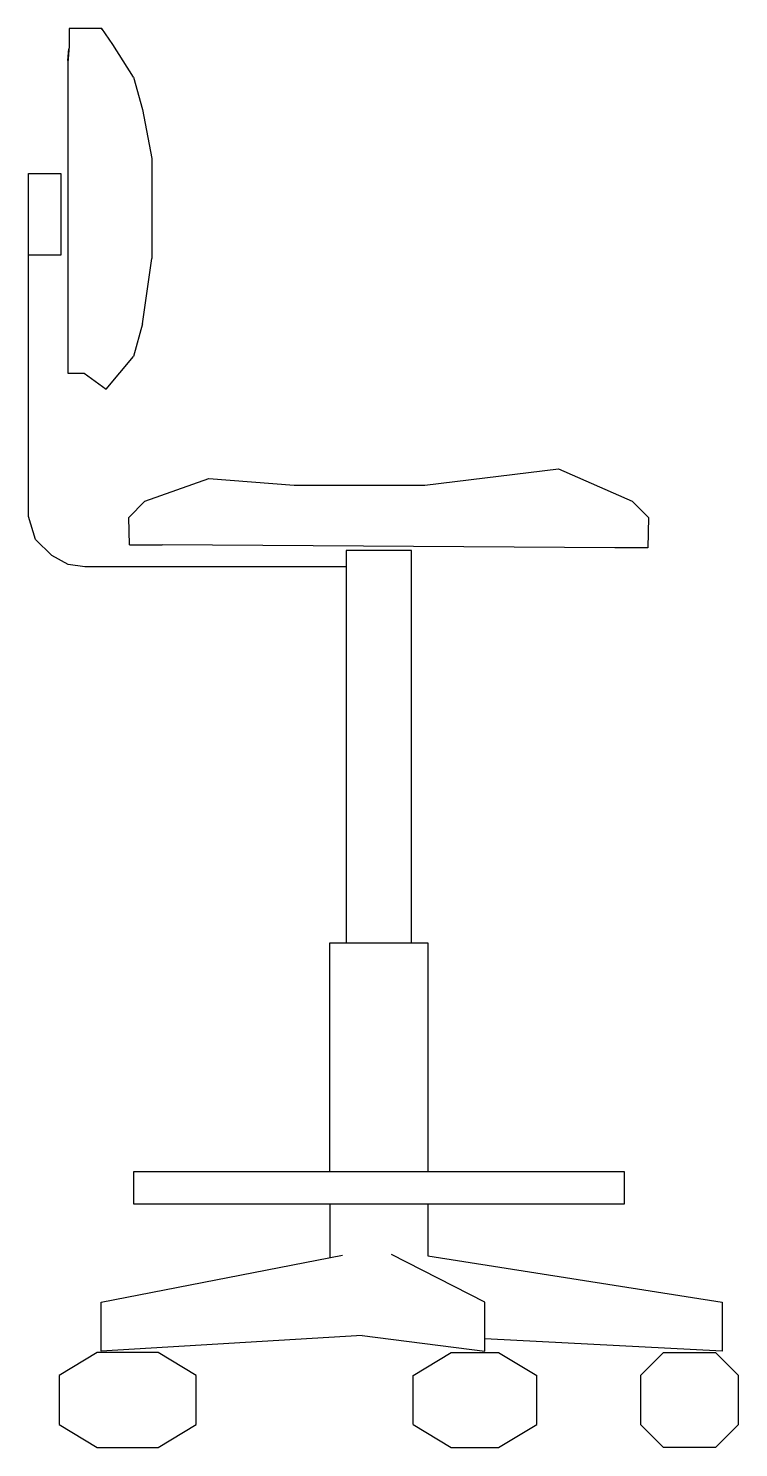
# Model space of a CAD drawing. Extents: x -0.49 to 0.06, y 0 to 1.1.
import ezdxf

# ---------------------------------------------------------------- set-up
doc = ezdxf.new("R2010")
doc.units = 0
doc.header["$LTSCALE"] = 2
doc.layers.get('0').update_dxf_attribs({"linetype": 'CONTINUOUS'})

msp = doc.modelspace()

# ---------------------------------------------------------------- linework, layer by layer
at = {"color": 0, "linetype": 'BYBLOCK'}
for p, q in [((-0.4363, 1.1033), (-0.4618, 1.1033)), ((-0.4618, 1.1033), (-0.4618, 1.0894)), ((-0.4363, 1.1025), (-0.4363, 1.1033)), ((-0.4278, 1.0909), (-0.4363, 1.1033)), ((-0.4618, 1.0894), (-0.4628, 1.0766)), ((-0.4628, 1.0783), (-0.4619, 1.0874)), ((-0.4118, 1.0655), (-0.4278, 1.0909)), ((-0.4628, 1.0783), (-0.4628, 0.8354)), ((-0.4118, 1.0655), (-0.4047, 1.0402)), ((-0.4047, 1.0402), (-0.3975, 1.0021)), ((-0.3975, 1.0021), (-0.3975, 0.9243)), ((-0.4934, 0.7238), (-0.4934, 0.9905)), ((-0.4934, 0.9905), (-0.4682, 0.9905)), ((-0.4682, 0.9905), (-0.4682, 0.927)), ((-0.4682, 0.927), (-0.4934, 0.927)), ((-0.4047, 0.8735), (-0.3975, 0.9243)), ((-0.4047, 0.8735), (-0.4118, 0.8482)), ((-0.4331, 0.8228), (-0.4118, 0.8482)), ((-0.4628, 0.8354), (-0.45, 0.8354)), ((-0.45, 0.8354), (-0.4331, 0.8228)), ((-0.4029, 0.7358), (-0.3533, 0.7534)), ((-0.3533, 0.7534), (-0.2869, 0.7483)), ((-0.1853, 0.7483), (-0.0815, 0.7608)), ((-0.0815, 0.7608), (-0.0244, 0.7358)), ((-0.2869, 0.7483), (-0.1853, 0.7483)), ((-0.4155, 0.7231), (-0.4029, 0.7358)), ((-0.0244, 0.7358), (-0.0117, 0.7231)), ((-0.4879, 0.7059), (-0.4934, 0.7238)), ((-0.415, 0.7019), (-0.4155, 0.7231)), ((-0.0117, 0.7231), (-0.0123, 0.6995)), ((-0.4751, 0.6936), (-0.4879, 0.7059)), ((-0.415, 0.7019), (-0.3895, 0.7019)), ((-0.0377, 0.6995), (-0.3895, 0.7019)), ((-0.1957, 0.6973), (-0.2465, 0.6973)), ((-0.2465, 0.6973), (-0.2465, 0.3925)), ((-0.1957, 0.3925), (-0.1957, 0.6973)), ((-0.0123, 0.6995), (-0.0377, 0.6995)), ((-0.4625, 0.6866), (-0.4751, 0.6936)), ((-0.4497, 0.6846), (-0.4625, 0.6866)), ((-0.2465, 0.6846), (-0.4497, 0.6846)), ((-0.2592, 0.2147), (-0.2592, 0.3925)), ((-0.2592, 0.3925), (-0.183, 0.3925)), ((-0.183, 0.3925), (-0.183, 0.2147)), ((-0.4116, 0.1893), (-0.4116, 0.2147)), ((-0.4116, 0.2147), (-0.0306, 0.2147)), ((-0.0306, 0.2147), (-0.0306, 0.1893)), ((-0.0306, 0.1893), (-0.4116, 0.1893)), ((-0.2592, 0.1893), (-0.2592, 0.1478)), ((-0.183, 0.1893), (-0.183, 0.1492)), ((-0.4369, 0.1131), (-0.2494, 0.1497)), ((-0.1387, 0.1131), (-0.2113, 0.1502)), ((-0.183, 0.1492), (0.0455, 0.1131)), ((-0.4369, 0.075), (-0.4369, 0.1131)), ((-0.1387, 0.075), (-0.1387, 0.1131)), ((0.0455, 0.1131), (0.0455, 0.075)), ((-0.2341, 0.0872), (-0.4369, 0.075)), ((-0.2341, 0.0872), (-0.1387, 0.075)), ((0.0455, 0.075), (-0.1387, 0.0846)), ((-0.4401, 0.074), (-0.4696, 0.056)), ((-0.3926, 0.074), (-0.4401, 0.074)), ((-0.3632, 0.056), (-0.3926, 0.074)), ((-0.1946, 0.056), (-0.1649, 0.074)), ((-0.1649, 0.074), (-0.1282, 0.074)), ((-0.1282, 0.074), (-0.0985, 0.056)), ((-0.018, 0.056), (0, 0.074)), ((0, 0.074), (0.0404, 0.074)), ((0.0404, 0.074), (0.0583, 0.056)), ((-0.4696, 0.056), (-0.4696, 0.0179)), ((-0.3632, 0.0179), (-0.3632, 0.056)), ((-0.1946, 0.0179), (-0.1946, 0.056)), ((-0.0985, 0.0179), (-0.0985, 0.056)), ((-0.018, 0.056), (-0.018, 0.0179)), ((0.0583, 0.0179), (0.0583, 0.056)), ((-0.4696, 0.0179), (-0.4401, 0)), ((-0.3926, 0), (-0.3632, 0.0179)), ((-0.1946, 0.0179), (-0.1649, 0)), ((-0.1282, 0), (-0.0985, 0.0179)), ((0, 0), (-0.018, 0.0179)), ((0.0583, 0.0179), (0.0404, 0)), ((-0.4401, 0), (-0.3926, 0)), ((-0.1649, 0), (-0.1282, 0)), ((0.0404, 0), (0, 0))]:
    msp.add_line(p, q, dxfattribs=at)

doc.saveas('drawing.dxf')
